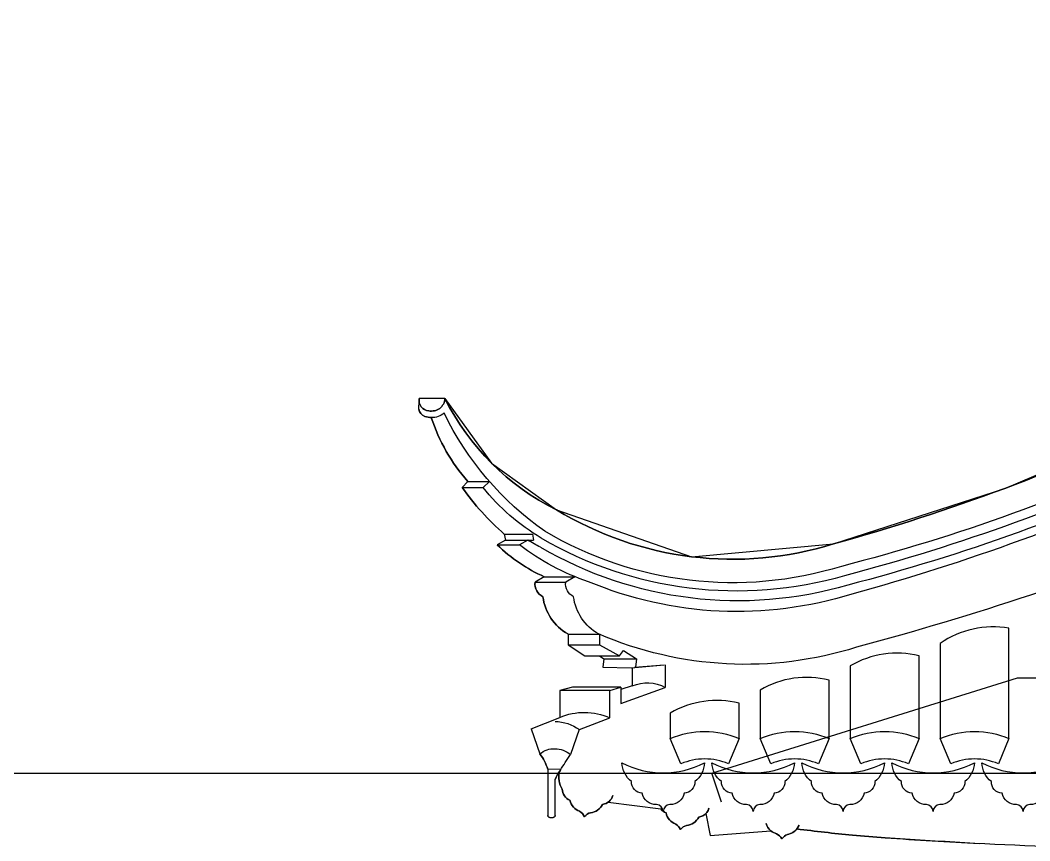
# Model space of a CAD drawing. Extents: x 296441 to 853063, y 459050 to 1117990.
# Drawn here: x 599037 to 601682, y 1005086 to 1007236 of the extents above; entities that cross this region are included whole.
import ezdxf

# ---------------------------------------------------------------- set-up
doc = ezdxf.new("R2010")
doc.units = 0
doc.header["$LTSCALE"] = 1000
doc.linetypes.add('CENTER2', pattern=[28.574999999999996, 19.05, -3.174999999999999, 3.174999999999999, -3.174999999999999])
doc.linetypes.add('E4-ELEV-N$0$HIDDEN2', pattern=[4.762499999999999, 3.175, -1.5875])
for name, color, linetype in [('E4-ELEV-N$0$A-ELEV-HDDN', 161, 'E4-ELEV-N$0$HIDDEN2'), ('E4-ELEV-N$0$A-ELEV-HEVY', 2, 'Continuous'), ('E4-ELEV-N$0$A-ELEV-MEDM', 4, 'Continuous'), ('E4-ELEV-N$0$A-ELEV-MEDM-HEVY', 2, 'Continuous'), ('E4-ELEV-N$0$A-ELEV-THIN', 144, 'Continuous'), ('G-GRID', 8, 'CENTER2'), ('G-XREF', 2, 'Continuous')]:
    doc.layers.add(name, color=color, linetype=linetype)

# ---------------------------------------------------------------- blocks, each defined once
blk = doc.blocks.new('E4-ELEV-N$0$歇山-标准侧')
at = {"layer": 'E4-ELEV-N$0$A-ELEV-MEDM'}
for p, q in [((1989.574608374242, 1181.594348318409), (2056.954971940111, 1181.594348318409)), ((2057.938677372498, 1153.861710831057), (2057.46882895389, 1176.362101971637)), ((1930.034258659784, 964.4346766248345), (1944.844380883354, 948.9000106249005)), ((1834.22637700531, 826.4536259737797), (1831.453209308296, 810.91895997338)), ((1831.453209308296, 810.91895997338), (1852.74712081402, 798.345344166737)), ((1729.43536065807, 714.6337557411753), (1753.563146066706, 700.6441859300248)), ((1666.64771307804, 563.7698843665421), (1666.64771307804, 536.163464655634)), ((1666.64771307804, 536.163464655634), (1623.681401803013, 507.5746035827324)), ((1585.255142381269, 507.5746035827324), (1573.810236465506, 499.7994852131233)), ((1623.681401803013, 507.5746035827324), (1585.255142381269, 507.5746035827324)), ((1498.946563646517, 475.9843682111241), (1498.946563646517, 428.8542521474883)), ((1576.4101970185, 478.0822369372472), (1502.11697851037, 475.9843682111241)), ((1573.810236465506, 499.7994852131233), (1576.410197018267, 478.0822369372472)), ((1498.946563646517, 428.8542521474883), (1528.871813959995, 419.3953459137119)), ((1528.871813959995, 425.9706569076516), (1655.505989812402, 425.9706569076516)), ((1528.871813959995, 425.9706569076516), (1528.871813959995, 419.3953459137119)), ((1655.505989812402, 425.9706569076516), (1689.078081335028, 417.0032524876297)), ((1689.078081335028, 417.0032524876297), (1689.078081335028, 346.1445039873943)), ((1764.05674207522, 316.5966063099913), (1689.078081335028, 346.1445039873943)), ((1764.05674207522, 316.5966063099913), (1740.806588601175, 250.7774741277099)), ((1720.389946985146, 211.0755214067176), (1720.389946985146, 89.60634798370302)), ((1701.005693813873, 89.60634798370302), (1701.005693813873, 183.8016897961497)), ((1562.064071488188, 124.6146070919931), (1424.62489004372, 107.2045538290404)), ((1306.612876514293, 94.42729178629816), (1295.313957632607, 36.90915184188634)), ((1306.612876514293, 94.42729178629816), (1295.313957632607, 36.90915184188634)), ((1715.211724985245, 84.42812598403543), (1706.183915814006, 84.42812598403543)), ((1295.313957632607, 36.90915184188634), (1135.933057856135, 49.309933825396)), ((1295.313957632607, 36.90915184188634), (1135.933057856135, 49.309933825396))]:
    blk.add_line(p, q, dxfattribs=at)
for centre, radius, start, end in [((1412.334305062279, 1468.346894805785), 644.5412249690828, 296.2669937401397, 333.5834406220644), ((2024.623244471935, 1183.837577750441), 35.12034980756928, 183.6621256014461, 282.1680252529459), ((2030.573749066418, 1176.362101971637), 26.89507988733021, 273.0950593946383, 11.21802127661426), ((2035.128495898185, 1156.520278851036), 22.96458932374894, 288.1451681910186, 353.3520672662202), ((2423.199771390617, 6030.255778597668), 5427.143023274036, 244.537985614075, 254.4881045799999), ((1570.64667982221, 1279.853352841455), 478.1719075071324, 318.7279981135825, 341.9620216033875), ((2022.586987417511, 1198.621324526146), 66.88836849820377, 272.3392693149549, 287.1227589128908), ((1368.672919280914, 1358.223709063139), 706.7668945757389, 311.2014603313185, 324.6092542997498), ((1235.563552005769, 1648.769644852262), 888.0560095794029, 252.7199426489645, 301.3493511070309), ((1551.097659962339, 1110.013254710473), 433.7387274557778, 294.277969306935, 314.0641650329893), ((1716.718545574084, 696.007605873514), 37.13519166619599, 295.9837296645107, 7.17248445638002), ((1605.553034007171, 677.5118746482767), 128.3014931528567, 298.9054671468698, 353.3374314651888), ((1852.780317567842, 168.0946481684223), 139.1925489650019, 143.5573682523586, 162.0138450842514), ((1630.488214833982, 190.9038017122075), 61.26672068315759, 328.2186206201019, 12.19870253224276), ((1635.70166395008, 162.0064863543957), 68.84509575495693, 18.45641900321601, 41.73330082249451), ((1581.42462816005, 151.4221282200888), 33.06772359390928, 196.8425823214462, 261.7375797198549), ((1649.530764036201, 160.0357680204324), 33.06772359390928, 292.6787061863859, 357.5737036004757), ((1329.770109645644, 118.0327339000069), 33.06772359393472, 196.8425823214462, 241.8881586078093), ((1397.876245521795, 126.6463737003505), 33.06772359390928, 292.6787061863859, 323.989077313485), ((1397.876245521795, 126.6463737003505), 33.06772359390928, 292.6787061863859, 323.989077313485), ((1612.018980349734, 136.2025233828463), 39.44350919701522, 206.3463534965254, 264.7999707433548), ((1612.018980349734, 136.2025233828463), 39.44350919701522, 206.3463534965254, 264.7999707433548), ((1623.688905346295, 137.6784627991728), 39.44350919701522, 289.6163151847314, 348.0699324105252), ((1329.770109645877, 118.0327339009382), 33.06772359483405, 241.8881586078093, 261.7375797198549), ((1329.770109645877, 118.0327339009382), 33.06772359483405, 241.8881586078093, 261.7375797198549), ((1360.364461835328, 102.8131290627643), 39.44350919701522, 206.3463534965254, 264.7999707433548), ((1360.364461835328, 102.8131290627643), 39.44350919701522, 206.3463534965254, 264.7999707433548), ((1372.034386831889, 104.2890684790909), 39.44350919701522, 289.6163151847314, 348.0699324105252), ((1372.034386831889, 104.2890684790909), 39.44350919701522, 289.6163151847314, 348.0699324105252), ((1599.251273914328, 66.04989254521206), 32.21109745441515, 39.09372066061793, 73.41766288387977), ((1599.251273914328, 66.04989254521206), 32.21109745441515, 39.09372066061793, 73.41766288387977), ((1622.050218718912, 207.4881493397988), 117.7883220738937, 269.0901812610056, 269.5454945690967), ((1653.520150832454, 72.91348203131929), 32.21109745441515, 120.9986230056416, 155.3225652541167), ((1706.183915814006, 89.60634798370302), 5.178222000000003, 180, 270), ((1715.211724985245, 89.60634798370302), 5.178222000000003, 270, 0), ((1098.83883401411, 78.96016892557964), 39.44350919701522, 201.9274122973871, 217.2655814483861), ((1098.83883401411, 78.96016892557964), 39.44350919701522, 217.2655814483861, 260.3810295706576), ((1110.587787357479, 79.53256906988099), 39.44350919701522, 310.8832665814672, 343.6509912410173), ((1347.596755399922, 32.66049822513014), 32.21109745441515, 39.09372066061793, 73.41766288387977), ((1347.596755399922, 32.66049822513014), 32.21109745441515, 39.09372066061793, 73.41766288387977), ((1401.865632317815, 39.52408771123737), 32.21109745441515, 120.9986230056416, 155.3225652541167), ((1401.865632317815, 39.52408771123737), 32.21109745441515, 120.9986230056416, 155.3225652541167), ((1080.703917195176, 9.999812683090568), 32.21109745441515, 34.67477946357263, 68.99872172315337), ((1080.703917195176, 9.999812683090568), 32.21109745441515, 34.67477946357263, 68.99872172315337), ((1135.3403011552, 12.66165609750897), 32.21109745441515, 116.5796818365638, 150.9036240732215), ((1135.3403011552, 12.66165609750897), 32.21109745441515, 116.5796818365638, 150.9036240732215), ((1110.587787357479, 79.53256906988099), 39.44350919701522, 285.1973739874126, 310.8832665814672), ((1110.587787357479, 79.53256906988099), 39.44350919701522, 285.1973739874126, 310.8832665814672)]:
    blk.add_arc(centre, radius, start, end, dxfattribs=at)
at = {"layer": 'E4-ELEV-N$0$A-ELEV-MEDM-HEVY'}
blk.add_line((1.699518179520965e-06, 3.725290298461914e-09), (-499.9999999999709, 3.725290298461914e-09), dxfattribs=at)
blk.add_line((1.699518179520965e-06, 3.725290298461914e-09), (-499.9999999999709, 3.725290298461914e-09), dxfattribs=at)
for centre, radius, start, end in [((182.8985732340661, 7243.284182474017), 7243.308409298905, 275.8620309257637, 277.0194885439747), ((182.8985732340661, 7243.284182474017), 7243.308409298905, 275.8620309257637, 277.0194885439747), ((-27.13426489094854, 11903.85004724981), 11903.88097284817, 270.1306028015816, 274.1615167951015), ((-27.13426432028064, 11903.85003999108), 11903.88096556716, 274.1615167951015, 274.5765213657625)]:
    blk.add_arc(centre, radius, start, end, dxfattribs=at)
at = {"layer": 'E4-ELEV-N$0$A-ELEV-THIN'}
for p, q in [((1930.034258659784, 964.4346766248345), (1873.18740500728, 964.4346766248345)), ((1873.18740500728, 964.4346766248345), (1889.834532483801, 948.9000106249005)), ((1944.844380883354, 948.9000106249005), (1889.834532483801, 948.9000106249005)), ((1760.676161296986, 826.4536259737797), (1757.902993599972, 810.91895997338)), ((1834.22637700531, 826.4536259737797), (1760.676161296986, 826.4536259737797)), ((1831.453209308296, 810.91895997338), (1757.902993599972, 810.91895997338)), ((1772.736822476465, 810.91895997338), (1794.030733982421, 798.345344166737)), ((1852.74712081402, 798.345344166737), (1794.030733982421, 798.345344166737)), ((1729.43536065807, 714.6337557411753), (1649.540339635074, 714.6337557411753)), ((1649.540339635074, 714.6337557411753), (1673.232224781153, 700.6441859300248)), ((1753.563146066706, 700.6441859300248), (1673.232224781153, 700.6441859300248)), ((1585.197413391754, 564.8213731544092), (1585.197413391754, 536.163464655634)), ((1585.197413391754, 563.7698843665421), (1666.64771307804, 563.7698843665421)), ((1585.197413391754, 536.163464655634), (1532.709060142835, 507.5746035827324)), ((1666.64771307804, 536.163464655634), (1585.197413391754, 536.163464655634)), ((1521.963301543001, 521.7682007751428), (1487.637868160004, 499.4317821809091)), ((1532.709060142835, 507.5746035827324), (1521.963301543001, 521.7682007751428)), ((1585.255142381269, 507.5746035827324), (1532.709060142835, 507.5746035827324)), ((1412.643428301759, 483.8819429604337), (1412.643428301759, 425.1048494577408)), ((1493.397561849182, 477.8037574635819), (1415.813843165379, 483.8819429604337)), ((1502.11697851037, 475.9843682111241), (1415.813843165379, 483.8819429604337)), ((1573.810236465506, 499.7994852131233), (1487.637868160004, 499.4317821809091)), ((1487.637868160004, 499.4317821809091), (1490.227146985329, 477.8037574635819)), ((1528.871813959995, 383.2308035115711), (1412.643428301759, 425.1048494577408)), ((1557.89444065452, 417.0032524876297), (1528.871813959995, 425.9706569076516)), ((1528.871813959995, 419.3953459137119), (1528.871813959995, 383.2308035115711)), ((1557.89444065452, 417.0032524876297), (1689.078081335028, 417.0032524876297)), ((1557.89444065452, 345.4685878967866), (1557.89444065452, 417.0032524876297)), ((1637.650626515358, 314.5804747170769), (1557.89444065452, 345.4685878967866)), ((1637.8833552672, 314.691302340012), (1661.126053448854, 248.8932754322886)), ((1685.831663679885, 209.9976179860532), (1720.389946985146, 211.0755214067176))]:
    blk.add_line(p, q, dxfattribs=at)
for centre, radius, start, end in [((1265.203130220849, 1495.143420771696), 807.0295220756068, 304.9693747245255, 334.2050259213987), ((2023.027172950184, 1177.664403346367), 45.93282474003929, 227.198727413928, 272.857653131345), ((2152.963874667737, 5437.107608536258), 4846.3336693051, 244.5611003516773, 255.6448268103759), ((2227.8480903421, 5625.86325267842), 5073.664973616526, 244.7639143257717, 255.3305882455913), ((2169.893892167223, 5481.505587110296), 4945.1896873904, 244.7137590927619, 255.5346398267261), ((2411.432153764734, 6101.790040267166), 5632.368548867882, 245.2292575734975, 254.6868800295148), ((1454.256370246731, 1294.159596404992), 555.8169815604288, 300.6141228131049, 321.5980135863578), ((1454.256370246731, 1294.159596404992), 555.8169815604288, 300.6141228131049, 321.5980135863578), ((3025.691488954559, 8396.833913603798), 8145.804320366338, 248.2640610532893, 254.958193990054), ((1236.131919802254, 1663.430772865657), 964.3347994732785, 252.8268820366579, 300.6500271080029), ((1225.671943997353, 1692.381537612528), 1014.958965048192, 253.8281006369892, 300.2713252977943), ((1417.915641472762, 1283.924166154116), 614.2062806385669, 288.5699424226397, 307.7603113156127), ((1560.806573358219, 1145.622432333417), 396.1576010894355, 296.7525703695703, 302.3415032526664), ((1222.445789110468, 1673.107667829376), 1021.417813197765, 253.6324403816677, 300.3362907433498), ((1224.444394089835, 1630.886809586547), 1007.359311376853, 252.6449978395941, 292.7201374066236), ((1636.387624288531, 696.007605873514), 37.13519166619599, 295.9837296645107, 7.17248445638002), ((1525.222112721385, 677.5118746482767), 128.3014931528567, 298.9054671468698, 353.3374314651888), ((1202.461978837469, 1453.013391025364), 967.6134027785832, 252.5103467138861, 293.4316883206267), ((1459.692731707211, 337.2621098291129), 99.64930434497875, 66.80137954005774, 118.1738730014246), ((1624.247884153476, 197.9886433989741), 161.7192428044881, 66.36672456124246, 114.2236965542351), ((1701.67065095072, 228.0980567596853), 107.6000564334951, 90.196164243289, 126.5113010124422), ((1702.178656397242, 202.9405850586481), 61.61952581275882, 90.81492846144441, 131.7765403438281), ((1703.198574495123, 206.4633918097243), 58.12142992667493, 49.67974608480628, 91.86970795778238), ((1201.687327672815, -70.22547898627818), 559.3931731479777, 29.80659111680115, 34.78322266048583)]:
    blk.add_arc(centre, radius, start, end, dxfattribs=at)
blk = doc.blocks.new('E4-ELEV-N')
at = {"layer": 'E4-ELEV-N$0$A-ELEV-HDDN'}
blk.add_lwpolyline([(-7474.701817624969, 9824.128175841412), (-7500, 9900), (-6700, 10150), (-6500, 10150), (-5525.000000000233, 10580), (-4450.000000000233, 11250)], dxfattribs=at)
at = {"layer": 'E4-ELEV-N$0$A-ELEV-HEVY'}
blk.add_lwpolyline([(-8199.184661388863, 10881.59434831608), (-8077.108580783941, 10711.99295206135), (-7907.189093815861, 10590.36001655878), (-7553.933394540101, 10467.39867622149), (-7181.383194615599, 10500.79671159363), (-6733.341728013009, 10646.3692391552), (-6299.612593564671, 10830.24842379382), (-4733.593805188779, 11801.21088541788), (-4614.584300926421, 11849.44806031371), (-4450.000000000233, 11872.46278503491)], dxfattribs=at)
at = {"layer": 'E4-ELEV-N$0$A-ELEV-THIN'}
for points in [[(-6722.070268526673, 9991.499998060754), (-6722.070269342512, 10279.92003509426, 0.195296379146535), (-6902.070269302465, 10240.1774712007), (-6902.070268560201, 9991.499998033745)], [(-6957.713321809657, 9991.500039522536), (-6957.713322625495, 10207.30747232051, 0.1979438243876192), (-7137.713322585449, 10181.29560529278), (-7137.713321843185, 9991.500039495528)], [(-7193.356375092873, 9991.50003879075), (-7193.356375908712, 10144.1047492323, 0.1979438243876192), (-7373.356375868665, 10118.0928822048), (-7373.356375126401, 9991.500038763974)], [(-7428.999428468524, 9991.49995895708), (-7428.999429284362, 10083.55815333035, 0.1979438243876192), (-7608.999429244315, 10057.54628630262), (-7608.999428502051, 9991.499958930071)], [(-7456.69169557956, 9925.03836045484, 0.1999999998863418), (-7581.307080256986, 9925.038360494887), (-7608.999428423354, 9991.499995873077, -0.1999999999128089), (-7428.999428375857, 9991.499995926628), (-7456.69177646772, 9925.038360494887)], [(-7221.048642296577, 9925.038361166138, 0.1999999998863418), (-7345.664026974002, 9925.038361206185), (-7373.356375140371, 9991.499996584374, -0.1999999999128089), (-7193.356375092873, 9991.499996637926), (-7221.048723184736, 9925.038361206185)], [(-6985.40558901336, 9925.038361877669, 0.1999999998863418), (-7110.020973690785, 9925.038361917716), (-7137.713321857154, 9991.499997295905, -0.1999999999128089), (-6957.713321809657, 9991.499997349456), (-6985.40566990152, 9925.038361917716)], [(-6749.762535730377, 9925.038362588966, 0.1999999998863418), (-6874.377920407802, 9925.038362629013), (-6902.070268574171, 9991.499998007203, -0.1999999999128089), (-6722.070268526673, 9991.499998060754), (-6749.762616618536, 9925.038362629013)], [(-7627.716432856629, 9799.999994253973, 0.4086840473709477), (-7645.375969035784, 9817.996774114436, -0.3710916077769059), (-7682.557242451468, 9848.21090886998, -0.424353686270066), (-7710.844335905509, 9878.181224979227, -0.213335491750496), (-7735.716439581709, 9927.560529395705, 0.2445723906024019), (-7519.71683926438, 9927.560529382201, -0.213335491750496), (-7544.588942907052, 9878.181224992732, -0.424353686270066), (-7572.876036314527, 9848.210908883484, -0.3710916077769059), (-7610.057309723692, 9817.99677404738, 0.4086840473709477), (-7627.716845909366, 9799.999994226964)], [(-7392.073379573645, 9799.99999496527, 0.4086840473709477), (-7409.7329157528, 9817.996774825733, -0.3710916077769059), (-7446.914189168485, 9848.210909581278, -0.424353686270066), (-7475.201282622525, 9878.181225690525, -0.213335491750496), (-7500.073386298725, 9927.560530107003, 0.2445723906024019), (-7284.073785981396, 9927.560530093499, -0.213335491750496), (-7308.945889624069, 9878.18122570403, -0.424353686270066), (-7337.232983031543, 9848.210909594782, -0.3710916077769059), (-7374.414256440708, 9817.996774758678, 0.4086840473709477), (-7392.073792626383, 9799.999994938262)], [(-7156.430326290429, 9799.9999956768, 0.4086840473709477), (-7174.089862469584, 9817.996775537264, -0.3710916077769059), (-7211.271135885268, 9848.210910292808, -0.424353686270066), (-7239.558229339309, 9878.181226402055, -0.213335491750496), (-7264.430333015509, 9927.560530818533, 0.2445723906024019), (-7048.43073269818, 9927.560530805029, -0.213335491750496), (-7073.302836340852, 9878.18122641556, -0.424353686270066), (-7101.589929748327, 9848.210910306312, -0.3710916077769059), (-7138.771203157492, 9817.996775470208, 0.4086840473709477), (-7156.430739343166, 9799.999995649792)], [(-6920.787273007445, 9799.999996388098, 0.4086840473709477), (-6938.4468091866, 9817.996776248561, -0.3710916077769059), (-6975.628082602285, 9848.210911004106, -0.424353686270066), (-7003.915176056325, 9878.181227113353, -0.213335491750496), (-7028.787279732525, 9927.56053152983, 0.2445723906024019), (-6812.787679415196, 9927.560531516327, -0.213335491750496), (-6837.659783057868, 9878.181227126857, -0.424353686270066), (-6865.946876465343, 9848.21091101761, -0.3710916077769059), (-6903.128149874508, 9817.996776181506, 0.4086840473709477), (-6920.787686060183, 9799.99999636109)], [(-6685.144219724461, 9799.999996863771, 0.4086840473709477), (-6702.803755903617, 9817.996776724234, -0.3710916077769059), (-6739.985029319301, 9848.210911479779, -0.424353686270066), (-6768.272122773342, 9878.181227589026, -0.213335491750496), (-6793.144226449542, 9927.560532005504, 0.2445723906024019), (-6577.144626132213, 9927.560531992, -0.213335491750496), (-6602.016729774885, 9878.18122760253, -0.424353686270066), (-6630.303823182359, 9848.210911493283, -0.3710916077769059), (-6667.485096591525, 9817.996776657179, 0.4086840473709477), (-6685.144632777199, 9799.999996836763)]]:
    blk.add_lwpolyline(points, format="xyb", dxfattribs=at)
at = {"layer": 'E4-ELEV-N$0$A-ELEV-MEDM', "ltscale": 0.1, "extrusion": (0, 0, -1), "zscale": -1}
blk.add_blockref('E4-ELEV-N$0$歇山-标准侧', (6209.610053014942, 9699.99999999348), dxfattribs=at)
blk = doc.blocks.new('fewerr')
at = {"layer": 'E4-ELEV-N$0$A-ELEV-MEDM', "color": 169}
for p, q in [((5896570.309258171, 576672.7990344306), (5896570.77910659, 576695.2994255712)), ((5896638.673327169, 576700.531671918), (5896571.292963604, 576700.531671918)), ((5896698.213676884, 576483.3720002244), (5896683.40355466, 576467.8373342245)), ((5896794.021558538, 576345.3909495734), (5896796.794726236, 576329.856283573)), ((5896796.794726236, 576329.856283573), (5896775.500814729, 576317.2826677663)), ((5896898.812574886, 576233.5710793408), (5896874.684789477, 576219.5815095296)), ((5896961.600222466, 576082.7072079661), (5896961.600222466, 576055.1007882552)), ((5896961.600222466, 576055.1007882552), (5897004.566533741, 576026.5119271823)), ((5897004.566533741, 576026.5119271823), (5897042.992793162, 576026.5119271823)), ((5897042.992793162, 576026.5119271823), (5897054.437699079, 576018.7368088127)), ((5897054.437699079, 576018.7368088127), (5897051.837738525, 575997.0195605368)), ((5897051.837738525, 575997.0195605368), (5897126.130957033, 575994.9216918107)), ((5897129.301371898, 575994.9216918107), (5897129.301371898, 575947.7915757471)), ((5896972.741945731, 575944.9079805072), (5896939.169854209, 575935.9405760872)), ((5896939.169854209, 575935.9405760872), (5896939.169854209, 575865.081827587)), ((5897099.376121583, 575944.9079805072), (5896972.741945731, 575944.9079805072)), ((5897129.301371898, 575947.7915757471), (5897099.376121583, 575938.3326695133)), ((5897099.376121583, 575944.9079805072), (5897099.376121583, 575938.3326695133)), ((5896864.191193469, 575835.5339299096), (5896939.169854209, 575865.081827587)), ((5896864.191193469, 575835.5339299096), (5896887.441346942, 575769.7147977273)), ((5896907.857988559, 575730.0128450063), (5896907.857988559, 575608.5436715833)), ((5896927.24224173, 575608.5436715833), (5896927.24224173, 575702.7390133957)), ((5897066.183864055, 575643.5519306916), (5897203.6230455, 575626.1418774286)), ((5897321.63505903, 575613.3646153859), (5897332.933977911, 575555.8464754415)), ((5897321.63505903, 575613.3646153859), (5897332.933977911, 575555.8464754415)), ((5896913.036210558, 575603.3654495836), (5896922.064019729, 575603.3654495836)), ((5897332.933977911, 575555.8464754415), (5897492.314877688, 575568.247257425)), ((5897332.933977911, 575555.8464754415), (5897492.314877688, 575568.247257425))]:
    blk.add_line(p, q, dxfattribs=at)
for centre, radius, start, end in [((5896597.674186477, 576695.2994255712), 26.89507988733021, 168.7819787240751, 266.904940604999), ((5896603.624691072, 576702.77490135), 35.12034980756928, 257.8319747239817, 356.3378743995324), ((5897215.913630482, 576987.2842184054), 644.5412249690828, 206.4165593831763, 243.7330062419101), ((5896593.119439646, 576675.4576024506), 22.96458932374894, 186.6479327326094, 251.8548317836003), ((5896605.660948127, 576717.5586481257), 66.88836849820377, 252.8772410907104, 267.6607306852726), ((5897057.601255721, 576798.790676441), 478.1719075071324, 198.0379784007065, 221.2720018699086), ((5896205.048164153, 581549.1931021973), 5427.143023274036, 285.5118954378428, 295.4620143978664), ((5897259.575016263, 576877.1610326627), 706.7668945757389, 215.3907456915854, 228.7985396498127), ((5897392.684383538, 577167.7069684519), 888.0560095794029, 238.6506489007085, 287.2800573566373), ((5897077.150275582, 576628.9505783101), 433.7387274557778, 225.935834971801, 245.7220307003653), ((5896911.52938997, 576214.9449294731), 37.13519166619599, 172.8275155417845, 244.0162703428566), ((5897022.694901536, 576196.4491982479), 128.3014931528567, 186.6625685357786, 241.0945328545766), ((5896775.467617976, 575687.031971768), 139.1925489650019, 17.98615491108223, 36.44263174659281), ((5896992.546271593, 575680.943809954), 68.84509575495693, 138.2666991752917, 161.5435809888322), ((5896997.75972071, 575709.8411253118), 61.26672068315759, 167.8012974653265, 211.7813793755241), ((5896978.717171508, 575678.97309162), 33.06772359390928, 182.4262963984963, 247.3212938382574), ((5897046.823307384, 575670.3594518197), 33.06772359390928, 278.2624202563351, 343.1574176747398), ((5897004.559030198, 575656.6157863988), 39.44350919701522, 191.9300675846546, 250.3836847993696), ((5897016.228955194, 575655.1398469824), 39.44350919701522, 275.2000292566073, 333.6536465041683), ((5897016.228955194, 575655.1398469824), 39.44350919701522, 275.2000292566073, 333.6536465041683), ((5896913.036210558, 575608.5436715833), 5.178222000000003, 180, 270), ((5896922.064019729, 575608.5436715833), 5.178222000000003, 270, 0), ((5896974.727784711, 575591.8508056309), 32.21109745441515, 24.67743474025473, 59.00137700947342), ((5897028.99666163, 575584.9872161448), 32.21109745441515, 106.582337094092, 140.9062793540529), ((5897028.99666163, 575584.9872161448), 32.21109745441515, 106.582337094092, 140.9062793540529), ((5897006.197716825, 575726.4254729394), 117.7883220738937, 270.4545054043056, 270.9098187388902), ((5897230.371690022, 575645.5836972999), 33.06772359390928, 216.0109226825785, 247.3212938382574), ((5897230.371690022, 575645.5836972999), 33.06772359390928, 216.0109226825785, 247.3212938382574), ((5897256.213548712, 575623.2263920787), 39.44350919701522, 191.9300675846546, 250.3836847993696), ((5897256.213548712, 575623.2263920787), 39.44350919701522, 191.9300675846546, 250.3836847993696), ((5897298.477825898, 575636.9700575005), 33.06772359483405, 278.2624202563351, 298.1118413997537), ((5897298.477825898, 575636.9700575005), 33.06772359483405, 278.2624202563351, 298.1118413997537), ((5897298.477825898, 575636.9700574996), 33.06772359393472, 298.1118413997537, 343.1574176747398), ((5897226.382303226, 575558.4614113108), 32.21109745441515, 24.67743474025473, 59.00137700947342), ((5897226.382303226, 575558.4614113108), 32.21109745441515, 24.67743474025473, 59.00137700947342), ((5897280.651180143, 575551.5978218247), 32.21109745441515, 106.582337094092, 140.9062793540529), ((5897280.651180143, 575551.5978218247), 32.21109745441515, 106.582337094092, 140.9062793540529), ((5897267.883473708, 575621.7504526624), 39.44350919701522, 275.2000292566073, 333.6536465041683), ((5897267.883473708, 575621.7504526624), 39.44350919701522, 275.2000292566073, 333.6536465041683), ((5897517.660148187, 575598.4698926695), 39.44350919701522, 196.3490087631952, 229.1167334064596), ((5897529.40910153, 575597.8974925252), 39.44350919701522, 322.7344185597277, 338.0725877026305), ((5897517.660148187, 575598.4698926695), 39.44350919701522, 229.1167334064596, 254.8026260076196), ((5897517.660148187, 575598.4698926695), 39.44350919701522, 229.1167334064596, 254.8026260076196), ((5897492.907634389, 575531.5989796971), 32.21109745441515, 29.09637592027166, 63.42031817093892), ((5897492.907634389, 575531.5989796971), 32.21109745441515, 29.09637592027166, 63.42031817093892), ((5897547.544018349, 575528.9371362827), 32.21109745441515, 111.001278280834, 145.3252205487873), ((5897547.544018349, 575528.9371362827), 32.21109745441515, 111.001278280834, 145.3252205487873), ((5897529.40910153, 575597.8974925252), 39.44350919701522, 279.6189704293197, 322.7344185597277)]:
    blk.add_arc(centre, radius, start, end, dxfattribs=at)
at = {"layer": 'E4-ELEV-N$0$A-ELEV-MEDM-HEVY', "color": 169}
for centre, radius, start, end in [((5898445.34936231, 582762.2215060736), 7243.308409298905, 262.9805114527056, 264.1379690742256), ((5898445.34936231, 582762.2215060736), 7243.308409298905, 262.9805114527056, 264.1379690742256), ((5898655.382199864, 587422.7873635907), 11903.88096556716, 265.4234786342082, 265.8384832310437), ((5898655.382200435, 587422.7873708494), 11903.88097284817, 265.8384832310437, 267.026396463906)]:
    blk.add_arc(centre, radius, start, end, dxfattribs=at)

msp = doc.modelspace()

# ---------------------------------------------------------------- linework, layer by layer
at = {"layer": 'G-GRID'}
msp.add_line((591369.138612304, 1005263.094456262), (665188.8230184141, 1005263.094456262), dxfattribs=at)

# ---------------------------------------------------------------- block references
msp.add_blockref('fewerr', (-5296488.734221881, 429544.1571326561))
at = {"layer": 'G-XREF'}
msp.add_blockref('E4-ELEV-N', (608349.1237666766, 995363.0944562624), dxfattribs=at)

doc.saveas('drawing.dxf')
